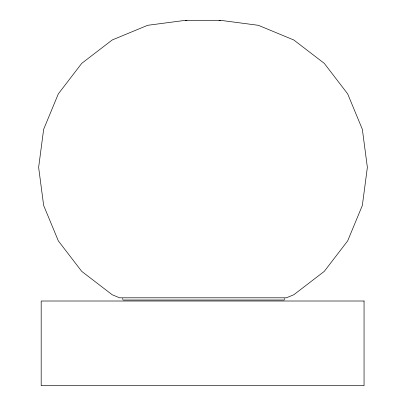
<?xml version="1.0" encoding="UTF-8"?>
<svg xmlns="http://www.w3.org/2000/svg" width="406" height="406" viewBox="0 0 406 406"><rect width="100%" height="100%" fill="white"/><g stroke="black" fill="none" stroke-linecap="round" stroke-linejoin="round"><path stroke-width="0.61" d="M122.698 298.446L122.79 299.572M284.692 299.572L284.779 298.446M185.709 20.3L147.642 25.309L112.173 40.001L81.713 63.377L58.342 93.837L43.65 129.306L38.636 167.368L43.65 205.436L58.342 240.905L81.713 271.365L112.173 294.736L119.587 297.806L286.413 297.806L293.827 294.736L324.287 271.365L347.658 240.905L362.35 205.436L367.364 167.368L362.35 129.306L347.658 93.837L324.287 63.377L293.827 40.001L258.358 25.309L220.291 20.3L185.709 20.3L186.943 20.462M219.057 20.462L220.291 20.3M123.282 300.019L284.195 300.019M364.05 301.013L41.184 301.013L41.184 385.7L364.05 385.7L364.05 301.013"/></g></svg>
